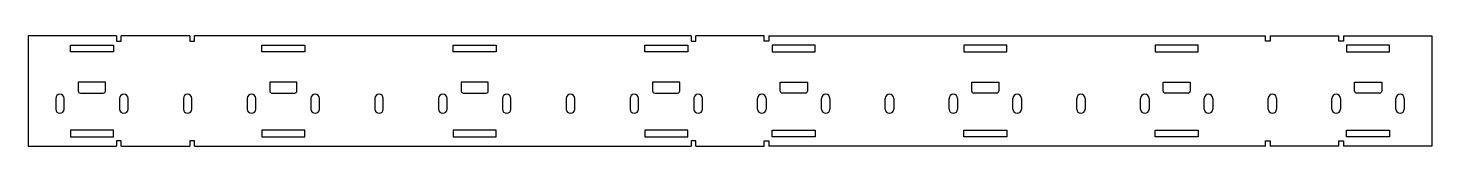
# Model space of a CAD drawing. Header units: millimetres. Extents: x 0 to 1320, y 0 to 104.
import ezdxf

# ---------------------------------------------------------------- set-up
doc = ezdxf.new("R2010")
doc.units = ezdxf.units.MM

msp = doc.modelspace()

# ---------------------------------------------------------------- linework, layer by layer
at = {"color": 7, "linetype": 'Continuous', "lineweight": 25}
for p, q in [((83.15, 104), (0, 104)), ((0, 104), (0, 0)), ((39.8, 95.35), (80.2, 95.35)), ((39.8, 89), (39.8, 95.35)), ((80.2, 95.35), (80.2, 89)), ((83.15, 104), (83.15, 99)), ((83.15, 99), (87.65, 99)), ((151.95, 104), (87.65, 104)), ((87.65, 99), (87.65, 104)), ((151.95, 104), (151.95, 99)), ((151.95, 99), (156.45, 99)), ((623.35, 104), (156.45, 104)), ((156.45, 99), (156.45, 104)), ((219.8, 95.35), (260.2, 95.35)), ((219.8, 89), (219.8, 95.35)), ((260.2, 95.35), (260.2, 89)), ((399.8, 95.35), (440.2, 95.35)), ((399.8, 89), (399.8, 95.35)), ((440.2, 95.35), (440.2, 89)), ((579.8, 95.35), (620.2, 95.35)), ((579.8, 89), (579.8, 95.35)), ((620.2, 95.35), (620.2, 89)), ((623.35, 104), (623.35, 99)), ((623.35, 99), (627.85, 99)), ((692.15, 104), (627.85, 104)), ((627.85, 99), (627.85, 104)), ((692.15, 99), (692.15, 104)), ((696.65, 99), (692.15, 99)), ((696.65, 104), (1163.55, 104)), ((696.65, 104), (696.65, 99)), ((740.2, 95.35), (699.8, 95.35)), ((699.8, 95.35), (699.8, 89)), ((740.2, 89), (740.2, 95.35)), ((920.2, 95.35), (879.8, 95.35)), ((879.8, 95.35), (879.8, 89)), ((920.2, 89), (920.2, 95.35)), ((1100.2, 95.35), (1059.8, 95.35)), ((1059.8, 95.35), (1059.8, 89)), ((1100.2, 89), (1100.2, 95.35)), ((1163.55, 99), (1163.55, 104)), ((1168.05, 99), (1163.55, 99)), ((1168.05, 104), (1232.35, 104)), ((1168.05, 104), (1168.05, 99)), ((1232.35, 99), (1232.35, 104)), ((1236.85, 99), (1232.35, 99)), ((1236.85, 104), (1320, 104)), ((1236.85, 104), (1236.85, 99)), ((1280.2, 95.35), (1239.8, 95.35)), ((1239.8, 95.35), (1239.8, 89)), ((1280.2, 89), (1280.2, 95.35)), ((1320, 104), (1320, 0)), ((80.2, 89), (39.8, 89)), ((260.2, 89), (219.8, 89)), ((440.2, 89), (399.8, 89)), ((620.2, 89), (579.8, 89)), ((699.8, 89), (740.2, 89)), ((879.8, 89), (920.2, 89)), ((1059.8, 89), (1100.2, 89)), ((1239.8, 89), (1280.2, 89)), ((47.25, 60.2), (47.25, 52)), ((72.75, 60.2), (47.25, 60.2)), ((72.75, 52), (72.75, 60.2)), ((227.25, 60.2), (227.25, 52)), ((252.75, 60.2), (227.25, 60.2)), ((252.75, 52), (252.75, 60.2)), ((407.25, 60.2), (407.25, 52)), ((432.75, 60.2), (407.25, 60.2)), ((432.75, 52), (432.75, 60.2)), ((587.25, 60.2), (587.25, 52)), ((612.75, 60.2), (587.25, 60.2)), ((612.75, 52), (612.75, 60.2)), ((707.25, 52), (707.25, 60.2)), ((707.25, 60.2), (732.75, 60.2)), ((732.75, 60.2), (732.75, 52)), ((887.25, 52), (887.25, 60.2)), ((887.25, 60.2), (912.75, 60.2)), ((912.75, 60.2), (912.75, 52)), ((1067.25, 52), (1067.25, 60.2)), ((1067.25, 60.2), (1092.75, 60.2)), ((1092.75, 60.2), (1092.75, 52)), ((1247.25, 52), (1247.25, 60.2)), ((1247.25, 60.2), (1272.75, 60.2)), ((1272.75, 60.2), (1272.75, 52)), ((26, 45), (26, 35)), ((34, 35), (34, 45)), ((49.25, 50), (70.75, 50)), ((86, 45), (86, 35)), ((94, 35), (94, 45)), ((146, 45), (146, 35)), ((154, 35), (154, 45)), ((206, 45), (206, 35)), ((214, 35), (214, 45)), ((229.25, 50), (250.75, 50)), ((266, 45), (266, 35)), ((274, 35), (274, 45)), ((326, 45), (326, 35)), ((334, 35), (334, 45)), ((386, 45), (386, 35)), ((394, 35), (394, 45)), ((409.25, 50), (430.75, 50)), ((446, 45), (446, 35)), ((454, 35), (454, 45)), ((506, 45), (506, 35)), ((514, 35), (514, 45)), ((566, 45), (566, 35)), ((574, 35), (574, 45)), ((589.25, 50), (610.75, 50)), ((626, 45), (626, 35)), ((634, 35), (634, 45)), ((686, 35), (686, 45)), ((694, 45), (694, 35)), ((730.75, 50), (709.25, 50)), ((746, 35), (746, 45)), ((754, 45), (754, 35)), ((806, 35), (806, 45)), ((814, 45), (814, 35)), ((866, 35), (866, 45)), ((874, 45), (874, 35)), ((910.75, 50), (889.25, 50)), ((926, 35), (926, 45)), ((934, 45), (934, 35)), ((986, 35), (986, 45)), ((994, 45), (994, 35)), ((1046, 35), (1046, 45)), ((1054, 45), (1054, 35)), ((1090.75, 50), (1069.25, 50)), ((1106, 35), (1106, 45)), ((1114, 45), (1114, 35)), ((1166, 35), (1166, 45)), ((1174, 45), (1174, 35)), ((1226, 35), (1226, 45)), ((1234, 45), (1234, 35)), ((1270.75, 50), (1249.25, 50)), ((1286, 35), (1286, 45)), ((1294, 45), (1294, 35)), ((39.8, 15), (39.8, 8.65)), ((80.2, 15), (39.8, 15)), ((80.2, 8.65), (80.2, 15)), ((219.8, 15), (219.8, 8.65)), ((260.2, 15), (219.8, 15)), ((260.2, 8.65), (260.2, 15)), ((399.8, 15), (399.8, 8.65)), ((440.2, 15), (399.8, 15)), ((440.2, 8.65), (440.2, 15)), ((579.8, 15), (579.8, 8.65)), ((620.2, 15), (579.8, 15)), ((620.2, 8.65), (620.2, 15)), ((699.8, 8.65), (699.8, 15)), ((699.8, 15), (740.2, 15)), ((740.2, 15), (740.2, 8.65)), ((879.8, 8.65), (879.8, 15)), ((879.8, 15), (920.2, 15)), ((920.2, 15), (920.2, 8.65)), ((1059.8, 8.65), (1059.8, 15)), ((1059.8, 15), (1100.2, 15)), ((1100.2, 15), (1100.2, 8.65)), ((1239.8, 8.65), (1239.8, 15)), ((1239.8, 15), (1280.2, 15)), ((1280.2, 15), (1280.2, 8.65)), ((0, 0), (83.15, 0)), ((39.8, 8.65), (80.2, 8.65)), ((83.15, 5), (83.15, 0)), ((87.65, 5), (83.15, 5)), ((87.65, 0), (87.65, 5)), ((87.65, 0), (151.95, 0)), ((151.95, 5), (151.95, 0)), ((156.45, 5), (151.95, 5)), ((156.45, 0), (156.45, 5)), ((156.45, 0), (623.35, 0)), ((219.8, 8.65), (260.2, 8.65)), ((399.8, 8.65), (440.2, 8.65)), ((579.8, 8.65), (620.2, 8.65)), ((623.35, 5), (623.35, 0)), ((627.85, 5), (623.35, 5)), ((627.85, 0), (627.85, 5)), ((627.85, 0), (692.15, 0)), ((692.15, 0), (692.15, 5)), ((692.15, 5), (696.65, 5)), ((696.65, 5), (696.65, 0)), ((1163.55, 0), (696.65, 0)), ((740.2, 8.65), (699.8, 8.65)), ((920.2, 8.65), (879.8, 8.65)), ((1100.2, 8.65), (1059.8, 8.65)), ((1163.55, 0), (1163.55, 5)), ((1163.55, 5), (1168.05, 5)), ((1168.05, 5), (1168.05, 0)), ((1232.35, 0), (1168.05, 0)), ((1232.35, 0), (1232.35, 5)), ((1232.35, 5), (1236.85, 5)), ((1236.85, 5), (1236.85, 0)), ((1320, 0), (1236.85, 0)), ((1280.2, 8.65), (1239.8, 8.65))]:
    msp.add_line(p, q, dxfattribs=at)
for centre, radius, start, end in [((30, 45), 4, 0, 180), ((49.25, 52), 2, 180, 270), ((70.75, 52), 2, 270, 0), ((90, 45), 4, 0, 180), ((150, 45), 4, 0, 180), ((210, 45), 4, 0, 180), ((229.25, 52), 2, 180, 270), ((250.75, 52), 2, 270, 0), ((270, 45), 4, 0, 180), ((330, 45), 4, 0, 180), ((390, 45), 4, 0, 180), ((409.25, 52), 2, 180, 270), ((430.75, 52), 2, 270, 0), ((450, 45), 4, 0, 180), ((510, 45), 4, 0, 180), ((570, 45), 4, 0, 180), ((589.25, 52), 2, 180, 270), ((610.75, 52), 2, 270, 0), ((630, 45), 4, 0, 180), ((690, 45), 4, 0, 180), ((709.25, 52), 2, 180, 270), ((730.75, 52), 2, 270, 0), ((750, 45), 4, 0, 180), ((810, 45), 4, 0, 180), ((870, 45), 4, 0, 180), ((889.25, 52), 2, 180, 270), ((910.75, 52), 2, 270, 0), ((930, 45), 4, 0, 180), ((990, 45), 4, 0, 180), ((1050, 45), 4, 0, 180), ((1069.25, 52), 2, 180, 270), ((1090.75, 52), 2, 270, 0), ((1110, 45), 4, 0, 180), ((1170, 45), 4, 0, 180), ((1230, 45), 4, 0, 180), ((1249.25, 52), 2, 180, 270), ((1270.75, 52), 2, 270, 0), ((1290, 45), 4, 0, 180), ((30, 35), 4, 180, 0), ((90, 35), 4, 180, 0), ((150, 35), 4, 180, 0), ((210, 35), 4, 180, 0), ((270, 35), 4, 180, 0), ((330, 35), 4, 180, 0), ((390, 35), 4, 180, 0), ((450, 35), 4, 180, 0), ((510, 35), 4, 180, 0), ((570, 35), 4, 180, 0), ((630, 35), 4, 180, 0), ((690, 35), 4, 180, 0), ((750, 35), 4, 180, 0), ((810, 35), 4, 180, 0), ((870, 35), 4, 180, 0), ((930, 35), 4, 180, 0), ((990, 35), 4, 180, 0), ((1050, 35), 4, 180, 0), ((1110, 35), 4, 180, 0), ((1170, 35), 4, 180, 0), ((1230, 35), 4, 180, 0), ((1290, 35), 4, 180, 0)]:
    msp.add_arc(centre, radius, start, end, dxfattribs=at)

doc.saveas('drawing.dxf')
